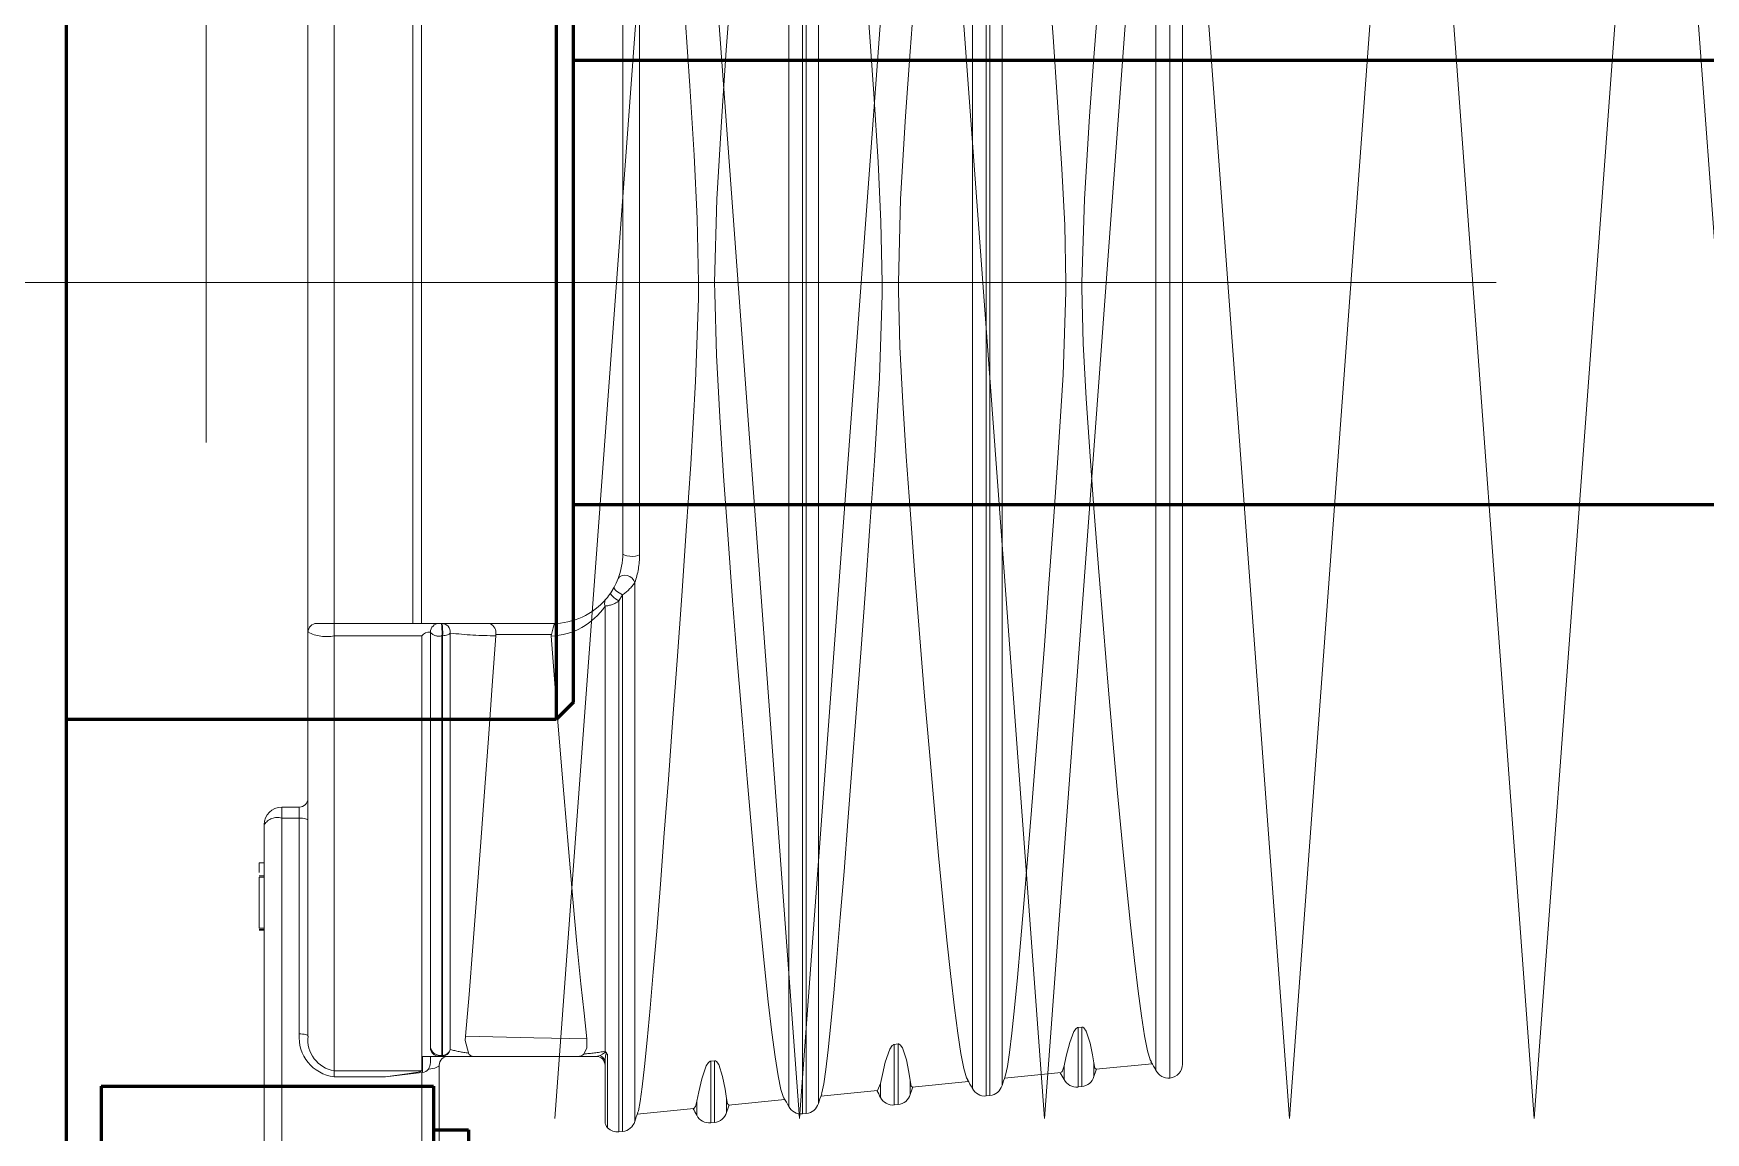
# Model space of a CAD drawing. Header units: millimetres. Extents: x 0 to 1680, y 0 to 594.
# Drawn here: x 63.1 to 66.685, y 503.388 to 505.745 of the extents above; entities that cross this region are included whole.
import ezdxf

# ---------------------------------------------------------------- set-up
doc = ezdxf.new("R2010")
doc.units = ezdxf.units.MM
for name, pattern in [('K5LT32770', [0]), ('K5LT32774', [12.7, 6.35, -1.27, 1.27, -1.27, 1.27, -1.27]), ('K5LT32775', [0]), ('K5LT32776', [20.32, 12.7, -2.54, 2.54, -2.54]), ('K5LT32777', [12.7, 6.35, -1.27, 1.27, -1.27, 1.27, -1.27]), ('K5LT_AXLED', [19.5, 15, -1.5, 1.5, -1.5]), ('K5LT_BASIC', [0])]:
    doc.linetypes.add(name, pattern=pattern)
doc.layers.add('Системный слой', color=7, linetype='Continuous')

# ---------------------------------------------------------------- blocks, each defined once
blk = doc.blocks.new('U229')
at = {"layer": 'Системный слой', "color": 7, "linetype": 'K5LT32770', "lineweight": 18}
for p, q in [((64.3958, 506.9898), (64.3964, 506.9891)), ((64.3964, 506.9891), (64.4002, 506.9722)), ((64.4002, 506.9722), (64.4045, 506.9433)), ((64.4045, 506.9433), (64.4095, 506.9011)), ((64.4095, 506.9011), (64.4151, 506.8466)), ((64.4151, 506.8466), (64.4211, 506.7822)), ((64.4211, 506.7822), (64.4277, 506.7071)), ((64.4277, 506.7071), (64.435, 506.6191)), ((64.435, 506.6191), (64.4428, 506.5209)), ((64.4428, 506.5209), (64.4509, 506.4164)), ((64.4509, 506.4164), (64.4595, 506.3036)), ((64.4595, 506.3036), (64.4687, 506.1798)), ((64.4687, 506.1798), (64.4782, 506.049)), ((64.4782, 506.049), (64.4878, 505.916)), ((64.4878, 505.916), (64.4975, 505.7782)), ((64.4975, 505.7782), (64.5074, 505.6324)), ((64.5074, 505.6324), (64.5166, 505.4835)), ((64.5166, 505.4835), (64.5234, 505.348)), ((64.5234, 505.348), (64.5262, 505.2108)), ((64.5262, 505.2108), (64.526, 505.1762)), ((64.526, 505.1762), (64.5199, 504.9983)), ((64.5199, 504.9983), (64.5094, 504.8208)), ((64.5094, 504.8208), (64.4999, 504.6779)), ((64.4999, 504.6779), (64.4901, 504.5386)), ((64.4901, 504.5386), (64.4802, 504.4)), ((64.4802, 504.4), (64.4705, 504.2674)), ((64.4705, 504.2674), (64.4615, 504.1451)), ((64.4615, 504.1451), (64.4528, 504.0301)), ((64.4528, 504.0301), (64.4444, 503.9203)), ((64.4444, 503.9203), (64.4364, 503.8199)), ((64.4364, 503.8199), (64.4292, 503.7323)), ((64.4292, 503.7323), (64.4225, 503.6548)), ((64.4225, 503.6548), (64.4162, 503.5863)), ((64.4162, 503.5863), (64.4105, 503.5295)), ((64.4105, 503.5295), (64.4055, 503.4861)), ((64.4055, 503.4861), (64.4011, 503.4546)), ((64.3971, 503.4347), (64.3958, 503.4321)), ((64.4011, 503.4546), (64.3971, 503.4347))]:
    blk.add_line(p, q, dxfattribs=at)
blk = doc.blocks.new('U230')
at = {"layer": 'Системный слой', "color": 7, "linetype": 'K5LT32770', "lineweight": 18}
for p, q in [((65.3357, 503.6113), (65.3309, 503.6047)), ((65.3376, 503.6126), (65.3357, 503.6113)), ((65.3385, 503.613), (65.3376, 503.6126)), ((65.3392, 503.6132), (65.3385, 503.613)), ((65.3397, 503.6133), (65.3392, 503.6132)), ((65.322, 503.5812), (65.3143, 503.5517)), ((65.3309, 503.6047), (65.322, 503.5812)), ((65.3143, 503.5517), (65.31, 503.5312))]:
    blk.add_line(p, q, dxfattribs=at)
blk = doc.blocks.new('U232')
at = {"layer": 'Системный слой', "color": 7, "linetype": 'K5LT32770', "lineweight": 18}
for p, q in [((65.3034, 503.5181), (65.3058, 503.5184)), ((65.3058, 503.5184), (65.31, 503.5312))]:
    blk.add_line(p, q, dxfattribs=at)
blk = doc.blocks.new('U235')
at = {"layer": 'Системный слой', "color": 7, "linetype": 'K5LT32770', "lineweight": 18}
for p, q in [((65.3737, 503.5374), (65.376, 503.5261)), ((65.376, 503.5261), (65.3779, 503.5249))]:
    blk.add_line(p, q, dxfattribs=at)
blk = doc.blocks.new('U237')
at = {"layer": 'Системный слой', "color": 7, "linetype": 'K5LT32770', "lineweight": 18}
for p, q in [((65.3484, 503.614), (65.3478, 503.614)), ((65.349, 503.614), (65.3484, 503.614)), ((65.35, 503.6137), (65.349, 503.614)), ((65.3521, 503.6124), (65.35, 503.6137)), ((65.3571, 503.6055), (65.3521, 503.6124)), ((65.3659, 503.5795), (65.3571, 503.6055)), ((65.3711, 503.555), (65.3659, 503.5795)), ((65.3737, 503.5374), (65.3711, 503.555))]:
    blk.add_line(p, q, dxfattribs=at)
blk = doc.blocks.new('U240')
at = {"layer": 'Системный слой', "color": 7, "linetype": 'K5LT32770', "lineweight": 18}
for p, q in [((64.5862, 503.4613), (64.5885, 503.4494)), ((64.5885, 503.4494), (64.5905, 503.4479))]:
    blk.add_line(p, q, dxfattribs=at)
blk = doc.blocks.new('U242')
at = {"layer": 'Системный слой', "color": 7, "linetype": 'K5LT32770', "lineweight": 18}
for p, q in [((64.5608, 503.542), (64.5603, 503.542)), ((64.5615, 503.5419), (64.5608, 503.542)), ((64.5624, 503.5417), (64.5615, 503.5419)), ((64.5644, 503.5405), (64.5624, 503.5417)), ((64.5693, 503.5337), (64.5644, 503.5405)), ((64.5778, 503.5083), (64.5693, 503.5337)), ((64.5834, 503.4809), (64.5778, 503.5083)), ((64.5862, 503.4613), (64.5834, 503.4809))]:
    blk.add_line(p, q, dxfattribs=at)
blk = doc.blocks.new('U243')
at = {"layer": 'Системный слой', "color": 7, "linetype": 'K5LT32770', "lineweight": 18}
for p, q in [((64.5476, 503.5386), (64.5427, 503.5308)), ((64.55, 503.5405), (64.5476, 503.5386)), ((64.551, 503.541), (64.55, 503.5405)), ((64.5516, 503.5411), (64.551, 503.541)), ((64.5522, 503.5412), (64.5516, 503.5411)), ((64.5332, 503.5033), (64.5265, 503.4751)), ((64.5427, 503.5308), (64.5332, 503.5033)), ((64.5265, 503.4751), (64.5225, 503.4552))]:
    blk.add_line(p, q, dxfattribs=at)
blk = doc.blocks.new('U245')
at = {"layer": 'Системный слой', "color": 7, "linetype": 'K5LT32770', "lineweight": 18}
for p, q in [((64.5159, 503.4396), (64.5194, 503.4437)), ((64.5194, 503.4437), (64.5225, 503.4552))]:
    blk.add_line(p, q, dxfattribs=at)
blk = doc.blocks.new('U248')
at = {"layer": 'Системный слой', "color": 7, "linetype": 'K5LT32770', "lineweight": 18}
for p, q in [((64.98, 503.4994), (64.9823, 503.4877)), ((64.9823, 503.4877), (64.9842, 503.4864))]:
    blk.add_line(p, q, dxfattribs=at)
blk = doc.blocks.new('U250')
at = {"layer": 'Системный слой', "color": 7, "linetype": 'K5LT32770', "lineweight": 18}
for p, q in [((64.9546, 503.578), (64.954, 503.578)), ((64.9552, 503.5779), (64.9546, 503.578)), ((64.9562, 503.5777), (64.9552, 503.5779)), ((64.9583, 503.5764), (64.9562, 503.5777)), ((64.9632, 503.5696), (64.9583, 503.5764)), ((64.9718, 503.5439), (64.9632, 503.5696)), ((64.9773, 503.5179), (64.9718, 503.5439)), ((64.98, 503.4994), (64.9773, 503.5179))]:
    blk.add_line(p, q, dxfattribs=at)
blk = doc.blocks.new('U251')
at = {"layer": 'Системный слой', "color": 7, "linetype": 'K5LT32770', "lineweight": 18}
for p, q in [((64.9413, 503.5745), (64.9362, 503.5667)), ((64.9438, 503.5765), (64.9413, 503.5745)), ((64.9447, 503.577), (64.9438, 503.5765)), ((64.9454, 503.5772), (64.9447, 503.577)), ((64.9459, 503.5772), (64.9454, 503.5772)), ((64.9266, 503.5388), (64.9202, 503.5122)), ((64.9362, 503.5667), (64.9266, 503.5388)), ((64.9202, 503.5122), (64.9163, 503.4932))]:
    blk.add_line(p, q, dxfattribs=at)
blk = doc.blocks.new('U253')
at = {"layer": 'Системный слой', "color": 7, "linetype": 'K5LT32770', "lineweight": 18}
for p, q in [((64.9097, 503.4782), (64.9098, 503.4781)), ((64.9098, 503.4781), (64.9163, 503.4932))]:
    blk.add_line(p, q, dxfattribs=at)
blk = doc.blocks.new('U254')
at = {"layer": 'Системный слой', "color": 7, "linetype": 'K5LT32770', "lineweight": 18}
for p, q in [((65.4894, 506.8612), (65.4951, 506.8797)), ((65.4951, 506.8797), (65.4969, 506.8818)), ((65.4833, 506.8316), (65.4894, 506.8612)), ((65.4767, 506.7908), (65.4833, 506.8316)), ((65.4694, 506.737), (65.4767, 506.7908)), ((65.4615, 506.672), (65.4694, 506.737)), ((65.4533, 506.5984), (65.4615, 506.672)), ((65.4447, 506.5151), (65.4533, 506.5984)), ((65.4353, 506.42), (65.4447, 506.5151)), ((65.4256, 506.3159), (65.4353, 506.42)), ((65.4158, 506.207), (65.4256, 506.3159)), ((65.4058, 506.0911), (65.4158, 506.207)), ((65.3952, 505.9655), (65.4058, 506.0911)), ((65.3846, 505.8344), (65.3952, 505.9655)), ((65.3743, 505.7024), (65.3846, 505.8344)), ((65.3644, 505.567), (65.3743, 505.7024)), ((65.3534, 505.3889), (65.3644, 505.567)), ((65.3482, 505.2108), (65.3534, 505.3889)), ((65.3482, 505.1983), (65.3482, 505.2108)), ((65.3511, 505.0798), (65.3482, 505.1983)), ((65.3573, 504.9621), (65.3511, 505.0798)), ((65.3649, 504.8482), (65.3573, 504.9621)), ((65.3731, 504.7361), (65.3649, 504.8482)), ((65.3836, 504.5997), (65.3731, 504.7361)), ((65.3943, 504.4679), (65.3836, 504.5997)), ((65.4045, 504.3451), (65.3943, 504.4679)), ((65.4146, 504.2283), (65.4045, 504.3451)), ((65.4247, 504.1157), (65.4146, 504.2283)), ((65.4344, 504.0111), (65.4247, 504.1157)), ((65.4435, 503.9179), (65.4344, 504.0111)), ((65.4522, 503.8337), (65.4435, 503.9179)), ((65.4606, 503.7572), (65.4522, 503.8337)), ((65.4685, 503.6913), (65.4606, 503.7572)), ((65.4757, 503.638), (65.4685, 503.6913)), ((65.4823, 503.5955), (65.4757, 503.638)), ((65.4886, 503.5636), (65.4823, 503.5955)), ((65.4943, 503.5437), (65.4886, 503.5636)), ((65.4969, 503.5398), (65.4943, 503.5437))]:
    blk.add_line(p, q, dxfattribs=at)
blk = doc.blocks.new('U255')
at = {"layer": 'Системный слой', "color": 7, "linetype": 'K5LT32770', "lineweight": 18}
for p, q in [((64.7896, 506.951), (64.7904, 506.9501)), ((64.7904, 506.9501), (64.7942, 506.9328)), ((64.7942, 506.9328), (64.7985, 506.9038)), ((64.7985, 506.9038), (64.8036, 506.8617)), ((64.8036, 506.8617), (64.8092, 506.8077)), ((64.8092, 506.8077), (64.8152, 506.7441)), ((64.8152, 506.7441), (64.8218, 506.67)), ((64.8218, 506.67), (64.8291, 506.5833)), ((64.8291, 506.5833), (64.837, 506.4867)), ((64.837, 506.4867), (64.8451, 506.3839)), ((64.8451, 506.3839), (64.8537, 506.2731)), ((64.8537, 506.2731), (64.8629, 506.1515)), ((64.8629, 506.1515), (64.8725, 506.0232)), ((64.8725, 506.0232), (64.8821, 505.8927)), ((64.8821, 505.8927), (64.8918, 505.7576)), ((64.8918, 505.7576), (64.9017, 505.6148)), ((64.9017, 505.6148), (64.9109, 505.469)), ((64.9109, 505.469), (64.9173, 505.3407)), ((64.9173, 505.3407), (64.92, 505.2108)), ((64.9199, 505.1838), (64.9138, 505.0059)), ((64.92, 505.2108), (64.9199, 505.1838)), ((64.9138, 505.0059), (64.9031, 504.8283)), ((64.9031, 504.8283), (64.8935, 504.6885)), ((64.8935, 504.6885), (64.8838, 504.5522)), ((64.8838, 504.5522), (64.8739, 504.4167)), ((64.8739, 504.4167), (64.8642, 504.2869)), ((64.8642, 504.2869), (64.8551, 504.1673)), ((64.8551, 504.1673), (64.8465, 504.0549)), ((64.8465, 504.0549), (64.838, 503.9475)), ((64.838, 503.9475), (64.83, 503.8493)), ((64.83, 503.8493), (64.8229, 503.7636)), ((64.8229, 503.7636), (64.8162, 503.6879)), ((64.8162, 503.6879), (64.8099, 503.6209)), ((64.8099, 503.6209), (64.8042, 503.5654)), ((64.8042, 503.5654), (64.7992, 503.5231)), ((64.7992, 503.5231), (64.7948, 503.4923)), ((64.7908, 503.4729), (64.7896, 503.4706)), ((64.7948, 503.4923), (64.7908, 503.4729))]:
    blk.add_line(p, q, dxfattribs=at)
blk = doc.blocks.new('U256')
at = {"layer": 'Системный слой', "color": 7, "linetype": 'K5LT32770', "lineweight": 18}
for p, q in [((64.7011, 506.9339), (64.7069, 506.9547)), ((64.7069, 506.9547), (64.7095, 506.9587)), ((64.695, 506.9015), (64.7011, 506.9339)), ((64.6883, 506.8573), (64.695, 506.9015)), ((64.6809, 506.7997), (64.6883, 506.8573)), ((64.6729, 506.7303), (64.6809, 506.7997)), ((64.6647, 506.6521), (64.6729, 506.7303)), ((64.656, 506.5639), (64.6647, 506.6521)), ((64.6466, 506.4633), (64.656, 506.5639)), ((64.6369, 506.3535), (64.6466, 506.4633)), ((64.6271, 506.2387), (64.6369, 506.3535)), ((64.617, 506.1168), (64.6271, 506.2387)), ((64.6065, 505.9849), (64.617, 506.1168)), ((64.5959, 505.8472), (64.6065, 505.9849)), ((64.5856, 505.7089), (64.5959, 505.8472)), ((64.5758, 505.567), (64.5856, 505.7089)), ((64.5654, 505.3889), (64.5758, 505.567)), ((64.5607, 505.2108), (64.5654, 505.3889)), ((64.5608, 505.1877), (64.5607, 505.2108)), ((64.5644, 505.0545), (64.5608, 505.1877)), ((64.5715, 504.9224), (64.5644, 505.0545)), ((64.5798, 504.795), (64.5715, 504.9224)), ((64.5887, 504.6701), (64.5798, 504.795)), ((64.5993, 504.5289), (64.5887, 504.6701)), ((64.61, 504.3927), (64.5993, 504.5289)), ((64.6202, 504.2663), (64.61, 504.3927)), ((64.6302, 504.1464), (64.6202, 504.2663)), ((64.6401, 504.0311), (64.6302, 504.1464)), ((64.6497, 503.9244), (64.6401, 504.0311)), ((64.6587, 503.8299), (64.6497, 503.9244)), ((64.6672, 503.7449), (64.6587, 503.8299)), ((64.6755, 503.6682), (64.6672, 503.7449)), ((64.6832, 503.6029), (64.6755, 503.6682)), ((64.6902, 503.5506), (64.6832, 503.6029)), ((64.6967, 503.5098), (64.6902, 503.5506)), ((64.7028, 503.4802), (64.6967, 503.5098)), ((64.7084, 503.4633), (64.7028, 503.4802)), ((64.7095, 503.4623), (64.7084, 503.4633))]:
    blk.add_line(p, q, dxfattribs=at)
blk = doc.blocks.new('U257')
at = {"layer": 'Системный слой', "color": 7, "linetype": 'K5LT32770', "lineweight": 18}
for p, q in [((65.1834, 506.9122), (65.1843, 506.911)), ((65.1843, 506.911), (65.1881, 506.8934)), ((65.1881, 506.8934), (65.1925, 506.8642)), ((65.1925, 506.8642), (65.1976, 506.8224)), ((65.1976, 506.8224), (65.2033, 506.7688)), ((65.2033, 506.7688), (65.2093, 506.7059)), ((65.2093, 506.7059), (65.216, 506.6328)), ((65.216, 506.6328), (65.2233, 506.5474)), ((65.2233, 506.5474), (65.2312, 506.4523)), ((65.2312, 506.4523), (65.2394, 506.3513)), ((65.2394, 506.3513), (65.248, 506.2425)), ((65.248, 506.2425), (65.2572, 506.1232)), ((65.2572, 506.1232), (65.2668, 505.9973)), ((65.2668, 505.9973), (65.2764, 505.8694)), ((65.2764, 505.8694), (65.2861, 505.7371)), ((65.2861, 505.7371), (65.296, 505.5972)), ((65.296, 505.5972), (65.3051, 505.4545)), ((65.3051, 505.4545), (65.3112, 505.3333)), ((65.3112, 505.3333), (65.3137, 505.2108)), ((65.3137, 505.1907), (65.3077, 505.0127)), ((65.3137, 505.2108), (65.3137, 505.1907)), ((65.3077, 505.0127), (65.2967, 504.835)), ((65.2967, 504.835), (65.2871, 504.6983)), ((65.2871, 504.6983), (65.2774, 504.5651)), ((65.2774, 504.5651), (65.2675, 504.4326)), ((65.2675, 504.4326), (65.2578, 504.3057)), ((65.2578, 504.3057), (65.2487, 504.1889)), ((65.2487, 504.1889), (65.2401, 504.079)), ((65.2401, 504.079), (65.2316, 503.9741)), ((65.2316, 503.9741), (65.2236, 503.8782)), ((65.2236, 503.8782), (65.2165, 503.7945)), ((65.2165, 503.7945), (65.2098, 503.7206)), ((65.2098, 503.7206), (65.2035, 503.6552)), ((65.2035, 503.6552), (65.1978, 503.6011)), ((65.1978, 503.6011), (65.1929, 503.5598)), ((65.1929, 503.5598), (65.1884, 503.5299)), ((65.1845, 503.5111), (65.1833, 503.509)), ((65.1884, 503.5299), (65.1845, 503.5111))]:
    blk.add_line(p, q, dxfattribs=at)
blk = doc.blocks.new('U258')
at = {"layer": 'Системный слой', "color": 7, "linetype": 'K5LT32770', "lineweight": 18}
for p, q in [((65.0952, 506.8976), (65.101, 506.9172)), ((65.101, 506.9172), (65.1032, 506.9202)), ((65.0891, 506.8666), (65.0952, 506.8976)), ((65.0825, 506.8241), (65.0891, 506.8666)), ((65.0751, 506.7684), (65.0825, 506.8241)), ((65.0672, 506.7012), (65.0751, 506.7684)), ((65.059, 506.6253), (65.0672, 506.7012)), ((65.0503, 506.5395), (65.059, 506.6253)), ((65.041, 506.4417), (65.0503, 506.5395)), ((65.0312, 506.3347), (65.041, 506.4417)), ((65.0215, 506.2229), (65.0312, 506.3347)), ((65.0114, 506.1039), (65.0215, 506.2229)), ((65.0009, 505.9752), (65.0114, 506.1039)), ((64.9902, 505.8408), (65.0009, 505.9752)), ((64.98, 505.7057), (64.9902, 505.8408)), ((64.9701, 505.567), (64.98, 505.7057)), ((64.9594, 505.3889), (64.9701, 505.567)), ((64.9545, 505.2108), (64.9594, 505.3889)), ((64.9545, 505.1934), (64.9545, 505.2108)), ((64.9575, 505.0728), (64.9545, 505.1934)), ((64.9638, 504.9531), (64.9575, 505.0728)), ((64.9713, 504.8372), (64.9638, 504.9531)), ((64.9795, 504.7231), (64.9713, 504.8372)), ((64.99, 504.5837), (64.9795, 504.7231)), ((65.0006, 504.4489), (64.99, 504.5837)), ((65.0109, 504.3234), (65.0006, 504.4489)), ((65.021, 504.2041), (65.0109, 504.3234)), ((65.031, 504.089), (65.021, 504.2041)), ((65.0408, 503.9821), (65.031, 504.089)), ((65.0498, 503.8869), (65.0408, 503.9821)), ((65.0585, 503.8009), (65.0498, 503.8869)), ((65.0669, 503.7228), (65.0585, 503.8009)), ((65.0748, 503.6556), (65.0669, 503.7228)), ((65.082, 503.6012), (65.0748, 503.6556)), ((65.0886, 503.5579), (65.082, 503.6012)), ((65.0949, 503.5254), (65.0886, 503.5579)), ((65.1006, 503.5052), (65.0949, 503.5254)), ((65.1032, 503.5013), (65.1006, 503.5052))]:
    blk.add_line(p, q, dxfattribs=at)
blk = doc.blocks.new('U259')
at = {"layer": 'Системный слой', "color": 7, "linetype": 'K5LT32770', "lineweight": 18}
for p, q in [((64.3257, 503.5624), (64.3258, 503.5621)), ((64.3258, 503.5621), (64.3285, 503.5587))]:
    blk.add_line(p, q, dxfattribs=at)
blk = doc.blocks.new('U263')
at = {"layer": 'Системный слой', "color": 7, "linetype": 'K5LT32770', "lineweight": 18}
for p, q in [((64.026, 503.5853), (64.0265, 503.5948)), ((64.0326, 503.5587), (64.026, 503.5853))]:
    blk.add_line(p, q, dxfattribs=at)
blk = doc.blocks.new('U264')
at = {"layer": 'Системный слой', "color": 7, "linetype": 'K5LT32770', "lineweight": 18}
for p, q in [((64.0915, 504.4533), (64.084, 504.3466)), ((64.084, 504.3466), (64.0766, 504.2431)), ((64.0766, 504.2431), (64.0675, 504.1184)), ((64.0675, 504.1184), (64.0589, 504.0012)), ((64.0589, 504.0012), (64.0504, 503.8893)), ((64.0504, 503.8893), (64.0425, 503.7871)), ((64.0425, 503.7871), (64.0342, 503.6842)), ((64.0342, 503.6842), (64.0265, 503.5948))]:
    blk.add_line(p, q, dxfattribs=at)
blk = doc.blocks.new('U269')
at = {"layer": 'Системный слой', "color": 7, "linetype": 'K5LT32770', "lineweight": 18}
for p, q in [((64.2868, 503.5889), (64.2867, 503.5694)), ((64.2867, 503.5694), (64.2799, 503.5564))]:
    blk.add_line(p, q, dxfattribs=at)
blk = doc.blocks.new('U270')
at = {"layer": 'Системный слой', "color": 7, "linetype": 'K5LT32770', "lineweight": 18}
for p, q in [((64.2239, 504.2768), (64.2102, 504.4527)), ((64.2371, 504.1143), (64.2239, 504.2768)), ((64.247, 503.9971), (64.2371, 504.1143)), ((64.2566, 503.8888), (64.247, 503.9971)), ((64.2655, 503.7929), (64.2566, 503.8888)), ((64.274, 503.7067), (64.2655, 503.7929)), ((64.2806, 503.6441), (64.274, 503.7067)), ((64.2868, 503.5889), (64.2806, 503.6441))]:
    blk.add_line(p, q, dxfattribs=at)
blk = doc.blocks.new('U271')
at = {"layer": 'Системный слой', "color": 7, "linetype": 'K5LT32770', "lineweight": 18}
for p, q in [((64.2102, 504.4527), (64.2105, 504.4551)), ((64.2105, 504.4551), (64.2107, 504.4556))]:
    blk.add_line(p, q, dxfattribs=at)
blk = doc.blocks.new('U272')
at = {"layer": 'Системный слой', "color": 7, "linetype": 'K5LT32770', "lineweight": 18}
for p, q in [((64.2145, 504.47), (64.2132, 504.4643)), ((64.2157, 504.4748), (64.2145, 504.47)), ((64.2167, 504.4777), (64.2157, 504.4748)), ((64.2164, 504.4795), (64.2169, 504.4795)), ((64.2173, 504.4793), (64.2167, 504.4777)), ((64.2169, 504.4795), (64.2172, 504.4795)), ((64.2172, 504.4795), (64.2173, 504.4793)), ((64.2117, 504.4585), (64.2107, 504.4556)), ((64.2132, 504.4643), (64.2117, 504.4585))]:
    blk.add_line(p, q, dxfattribs=at)
blk = doc.blocks.new('U274')
at = {"layer": 'Системный слой', "color": 7, "linetype": 'K5LT32770', "lineweight": 18}
for p, q in [((63.9007, 503.5137), (63.8551, 503.5078)), ((63.9249, 503.5178), (63.9007, 503.5137)), ((63.9306, 503.5193), (63.9249, 503.5178)), ((63.932, 503.5198), (63.9306, 503.5193)), ((63.9324, 503.5202), (63.932, 503.5198)), ((63.9326, 503.5205), (63.9324, 503.5202))]:
    blk.add_line(p, q, dxfattribs=at)
blk = doc.blocks.new('U275')
at = {"layer": 'Системный слой', "color": 7, "linetype": 'K5LT32777', "lineweight": 18}
for p, q in [((64.3649, 504.6275), (64.3638, 504.6295)), ((64.3679, 504.6257), (64.3649, 504.6275)), ((64.3727, 504.6243), (64.3679, 504.6257)), ((64.3785, 504.6235), (64.3727, 504.6243)), ((64.3848, 504.6234), (64.3785, 504.6235)), ((64.3908, 504.624), (64.3848, 504.6234)), ((64.3959, 504.6252), (64.3908, 504.624)), ((64.3995, 504.6269), (64.3959, 504.6252))]:
    blk.add_line(p, q, dxfattribs=at)
blk = doc.blocks.new('U277')
at = {"layer": 'Системный слой', "color": 7, "linetype": 'K5LT32777', "lineweight": 18}
for p, q in [((63.9742, 504.4795), (63.9747, 504.479)), ((63.9747, 504.479), (63.9751, 504.4773)), ((63.9751, 504.4773), (63.9756, 504.4746)), ((63.9756, 504.4746), (63.9759, 504.471)), ((63.9759, 504.471), (63.9761, 504.4668)), ((63.9761, 504.4668), (63.9762, 504.4623)), ((63.9762, 504.4576), (63.976, 504.4532)), ((63.9762, 504.4623), (63.9762, 504.4576))]:
    blk.add_line(p, q, dxfattribs=at)
blk = doc.blocks.new('U280')
at = {"layer": 'Системный слой', "color": 7, "linetype": 'K5LT32777', "lineweight": 18}
for p, q in [((63.9756, 504.4795), (63.9761, 504.479)), ((63.9761, 504.479), (63.9766, 504.4773)), ((63.9766, 504.4773), (63.977, 504.4746)), ((63.977, 504.4746), (63.9773, 504.471)), ((63.9773, 504.471), (63.9775, 504.4668)), ((63.9775, 504.4668), (63.9776, 504.4623)), ((63.9776, 504.4576), (63.9775, 504.4532)), ((63.9776, 504.4623), (63.9776, 504.4576))]:
    blk.add_line(p, q, dxfattribs=at)
blk = doc.blocks.new('U283')
at = {"layer": 'Системный слой', "color": 7, "linetype": 'K5LT32777', "lineweight": 18}
for p, q in [((63.9756, 504.4795), (63.9794, 504.4791)), ((63.9794, 504.4791), (63.983, 504.4779)), ((63.983, 504.4779), (63.9863, 504.476)), ((63.9863, 504.476), (63.9892, 504.4734)), ((63.9892, 504.4734), (63.9914, 504.4702)), ((63.9914, 504.4702), (63.993, 504.4667)), ((63.993, 504.4667), (63.9938, 504.4629)), ((63.9938, 504.4629), (63.9938, 504.459))]:
    blk.add_line(p, q, dxfattribs=at)
blk = doc.blocks.new('U284')
at = {"layer": 'Системный слой', "color": 7, "linetype": 'K5LT32777', "lineweight": 18}
for p, q in [((63.9803, 504.4534), (63.9775, 504.4532)), ((63.983, 504.4538), (63.9803, 504.4534)), ((63.9856, 504.4543), (63.983, 504.4538)), ((63.9879, 504.455), (63.9856, 504.4543)), ((63.99, 504.4558), (63.9879, 504.455)), ((63.9916, 504.4568), (63.99, 504.4558)), ((63.993, 504.4579), (63.9916, 504.4568)), ((63.9938, 504.459), (63.993, 504.4579))]:
    blk.add_line(p, q, dxfattribs=at)
blk = doc.blocks.new('U286')
at = {"layer": 'Системный слой', "color": 7, "linetype": 'K5LT32777', "lineweight": 18}
for p, q in [((63.9775, 503.5535), (63.9803, 503.554)), ((63.9803, 503.554), (63.983, 503.5548)), ((63.983, 503.5548), (63.9856, 503.556)), ((63.9856, 503.556), (63.9879, 503.5575)), ((63.9879, 503.5575), (63.99, 503.5594)), ((63.99, 503.5594), (63.9916, 503.5615)), ((63.9916, 503.5615), (63.993, 503.5638)), ((63.993, 503.5638), (63.9938, 503.5662))]:
    blk.add_line(p, q, dxfattribs=at)
blk = doc.blocks.new('U289')
at = {"layer": 'Системный слой', "color": 7, "linetype": 'K5LT32777', "lineweight": 18}
for p, q in [((64.345, 504.5558), (64.3452, 504.5571)), ((64.3457, 504.5541), (64.345, 504.5558)), ((64.3473, 504.552), (64.3457, 504.5541)), ((64.3496, 504.5498), (64.3473, 504.552)), ((64.3525, 504.5475), (64.3496, 504.5498)), ((64.3559, 504.5452), (64.3525, 504.5475)), ((64.3596, 504.543), (64.3559, 504.5452)), ((64.3634, 504.5411), (64.3596, 504.543))]:
    blk.add_line(p, q, dxfattribs=at)
blk = doc.blocks.new('U290')
at = {"layer": 'Системный слой', "color": 7, "linetype": 'K5LT32777', "lineweight": 18}
for p, q in [((64.3565, 504.5794), (64.3538, 504.5756)), ((64.3609, 504.582), (64.3565, 504.5794)), ((64.3666, 504.583), (64.3609, 504.582)), ((64.3728, 504.5823), (64.3666, 504.583)), ((64.3788, 504.58), (64.3728, 504.5823)), ((64.384, 504.5764), (64.3788, 504.58)), ((64.3876, 504.5719), (64.384, 504.5764)), ((64.3894, 504.5671), (64.3876, 504.5719))]:
    blk.add_line(p, q, dxfattribs=at)
blk = doc.blocks.new('U291')
at = {"layer": 'Системный слой', "color": 7, "linetype": 'K5LT32777', "lineweight": 18}
for p, q in [((64.3377, 504.5441), (64.338, 504.5453)), ((64.3384, 504.5423), (64.3377, 504.5441)), ((64.3398, 504.5402), (64.3384, 504.5423)), ((64.342, 504.5378), (64.3398, 504.5402)), ((64.3448, 504.5352), (64.342, 504.5378)), ((64.3481, 504.5325), (64.3448, 504.5352)), ((64.3516, 504.53), (64.3481, 504.5325)), ((64.3553, 504.5278), (64.3516, 504.53))]:
    blk.add_line(p, q, dxfattribs=at)
blk = doc.blocks.new('U293')
at = {"layer": 'Системный слой', "color": 7, "linetype": 'K5LT32777', "lineweight": 18}
for p, q in [((64.3247, 504.5232), (64.3249, 504.5252)), ((64.3247, 504.5211), (64.3247, 504.5232)), ((64.3251, 504.519), (64.3247, 504.5211)), ((64.3249, 504.5252), (64.3253, 504.5272)), ((64.3257, 504.5169), (64.3251, 504.519)), ((64.3253, 504.5272), (64.326, 504.529)), ((64.326, 504.529), (64.3269, 504.5308)), ((64.3269, 504.5308), (64.3281, 504.5323))]:
    blk.add_line(p, q, dxfattribs=at)
blk = doc.blocks.new('U296')
at = {"layer": 'Системный слой', "color": 7, "linetype": 'K5LT32777', "lineweight": 18}
for p, q in [((64.1771, 504.4556), (64.0912, 504.4557)), ((64.2107, 504.4556), (64.1771, 504.4556))]:
    blk.add_line(p, q, dxfattribs=at)
blk = doc.blocks.new('U297')
at = {"layer": 'Системный слой', "color": 7, "linetype": 'K5LT32777', "lineweight": 18}
for p, q in [((64.0265, 503.5948), (64.1732, 503.5915)), ((64.1732, 503.5915), (64.2868, 503.5889))]:
    blk.add_line(p, q, dxfattribs=at)
blk = doc.blocks.new('U299')
at = {"layer": 'Системный слой', "color": 7, "linetype": 'K5LT32777', "lineweight": 18}
for p, q in [((63.9742, 503.5514), (63.9744, 503.5514)), ((63.9744, 503.5514), (63.9747, 503.5515)), ((63.9747, 503.5515), (63.9749, 503.5517)), ((63.9749, 503.5517), (63.9751, 503.5519)), ((63.9751, 503.5519), (63.9754, 503.5522)), ((63.9754, 503.5522), (63.9756, 503.5526)), ((63.9756, 503.5526), (63.9758, 503.553)), ((63.9758, 503.553), (63.976, 503.5535))]:
    blk.add_line(p, q, dxfattribs=at)
blk = doc.blocks.new('U302')
at = {"layer": 'Системный слой', "color": 7, "linetype": 'K5LT32777', "lineweight": 18}
for p, q in [((63.9756, 503.5514), (63.9759, 503.5514)), ((63.9759, 503.5514), (63.9761, 503.5515)), ((63.9761, 503.5515), (63.9763, 503.5517)), ((63.9763, 503.5517), (63.9766, 503.5519)), ((63.9766, 503.5519), (63.9768, 503.5522)), ((63.9768, 503.5522), (63.977, 503.5526)), ((63.977, 503.5526), (63.9772, 503.553)), ((63.9772, 503.553), (63.9775, 503.5535))]:
    blk.add_line(p, q, dxfattribs=at)
blk = doc.blocks.new('U304')
at = {"layer": 'Системный слой', "color": 7, "linetype": 'K5LT32777', "lineweight": 18}
for p, q in [((63.9756, 503.5514), (63.9788, 503.5517)), ((63.9788, 503.5517), (63.9818, 503.5525)), ((63.9818, 503.5525), (63.9847, 503.5538)), ((63.9847, 503.5538), (63.9873, 503.5556)), ((63.9873, 503.5556), (63.9896, 503.5578)), ((63.9896, 503.5578), (63.9915, 503.5603)), ((63.9915, 503.5603), (63.9929, 503.5632)), ((63.9929, 503.5632), (63.9938, 503.5662))]:
    blk.add_line(p, q, dxfattribs=at)
blk = doc.blocks.new('U306')
at = {"layer": 'Системный слой', "color": 7, "linetype": 'K5LT32777', "lineweight": 18}
for p, q in [((63.6701, 504.0623), (63.6737, 504.0623)), ((63.6737, 504.0623), (63.6773, 504.062)), ((63.6773, 504.062), (63.6805, 504.0616)), ((63.6805, 504.0616), (63.6833, 504.061)), ((63.6833, 504.061), (63.6857, 504.0603)), ((63.6857, 504.0603), (63.6874, 504.0595)), ((63.6874, 504.0595), (63.6885, 504.0586)), ((63.6885, 504.0586), (63.6888, 504.0577))]:
    blk.add_line(p, q, dxfattribs=at)
blk = doc.blocks.new('U308')
at = {"layer": 'Системный слой', "color": 7, "linetype": 'K5LT32777', "lineweight": 18}
for p, q in [((63.6701, 503.5997), (63.6737, 503.5996)), ((63.6737, 503.5996), (63.6773, 503.5993)), ((63.6773, 503.5993), (63.6805, 503.5989)), ((63.6805, 503.5989), (63.6833, 503.5983)), ((63.6833, 503.5983), (63.6857, 503.5976)), ((63.6857, 503.5976), (63.6874, 503.5968)), ((63.6874, 503.5968), (63.6885, 503.5959)), ((63.6885, 503.5959), (63.6888, 503.595))]:
    blk.add_line(p, q, dxfattribs=at)
blk = doc.blocks.new('U309')
at = {"layer": 'Системный слой', "color": 7, "linetype": 'K5LT32777', "lineweight": 18}
for p, q in [((64.3261, 503.5462), (64.3257, 503.5369)), ((64.3274, 503.5559), (64.3261, 503.5462)), ((64.3282, 503.5574), (64.3274, 503.5559)), ((64.3288, 503.5574), (64.3282, 503.5574)), ((64.3289, 503.5574), (64.3288, 503.5574)), ((64.3297, 503.5569), (64.3289, 503.5574)), ((64.3298, 503.5568), (64.3297, 503.5569)), ((64.3311, 503.5557), (64.3298, 503.5568))]:
    blk.add_line(p, q, dxfattribs=at)
blk = doc.blocks.new('U310')
at = {"layer": 'Системный слой', "color": 7, "linetype": 'K5LT32777', "lineweight": 18}
for p, q in [((64.3175, 503.5522), (64.3153, 503.5535)), ((64.3195, 503.5506), (64.3175, 503.5522)), ((64.3213, 503.5488), (64.3195, 503.5506)), ((64.3229, 503.5467), (64.3213, 503.5488)), ((64.3241, 503.5444), (64.3229, 503.5467)), ((64.3249, 503.542), (64.3241, 503.5444)), ((64.3255, 503.5395), (64.3249, 503.542)), ((64.3257, 503.5369), (64.3255, 503.5395))]:
    blk.add_line(p, q, dxfattribs=at)
blk = doc.blocks.new('U311')
at = {"layer": 'Системный слой', "color": 7, "linetype": 'K5LT32777', "lineweight": 18}
for p, q in [((64.3153, 503.5535), (64.3201, 503.5564)), ((64.3201, 503.5564), (64.3254, 503.5594)), ((64.3254, 503.5594), (64.3271, 503.5595)), ((64.3271, 503.5595), (64.328, 503.559)), ((64.328, 503.559), (64.3285, 503.5587))]:
    blk.add_line(p, q, dxfattribs=at)
blk = doc.blocks.new('U315')
at = {"layer": 'Системный слой', "color": 7, "linetype": 'K5LT32777', "lineweight": 18}
for p, q in [((64.3069, 503.5514), (64.3126, 503.5524)), ((64.3126, 503.5524), (64.3153, 503.5535))]:
    blk.add_line(p, q, dxfattribs=at)
blk = doc.blocks.new('U319')
at = {"layer": 'Системный слой', "color": 7, "linetype": 'K5LT32777', "lineweight": 18}
for p, q in [((63.952, 503.5246), (63.9472, 503.524)), ((63.9565, 503.5254), (63.952, 503.5246)), ((63.9605, 503.5264), (63.9565, 503.5254)), ((63.9638, 503.5275), (63.9605, 503.5264)), ((63.9665, 503.5287), (63.9638, 503.5275)), ((63.9685, 503.5299), (63.9665, 503.5287)), ((63.9697, 503.5313), (63.9685, 503.5299)), ((63.9701, 503.5327), (63.9697, 503.5313))]:
    blk.add_line(p, q, dxfattribs=at)
blk = doc.blocks.new('U228')
at = {"layer": 'Системный слой', "color": 7, "linetype": 'K5LT32774', "lineweight": 18}
for p, q in [((64.7194, 506.9773), (64.7194, 503.4443)), ((64.7491, 506.9935), (64.7491, 503.428)), ((64.7572, 506.9927), (64.7572, 503.4288)), ((64.7831, 506.971), (64.7831, 503.4505)), ((65.1428, 506.955), (65.1428, 503.4665)), ((65.1509, 506.9542), (65.1509, 503.4673)), ((65.1132, 506.9388), (65.1132, 503.4828)), ((65.1769, 506.9326), (65.1769, 503.489)), ((65.5366, 506.9166), (65.5366, 503.505)), ((65.5368, 506.9165), (65.5368, 503.505)), ((65.5069, 506.9003), (65.5069, 503.5212)), ((63.7451, 505.942), (63.7451, 504.4795)), ((63.932, 505.942), (63.932, 504.4795)), ((64.3995, 505.7947), (64.3995, 504.6269)), ((64.3634, 504.5411), (64.3553, 504.5278)), ((64.3634, 504.5411), (64.3634, 503.3904)), ((64.3894, 504.5671), (64.3894, 503.412)), ((64.3257, 504.5169), (64.3257, 503.5624)), ((64.3553, 504.5278), (64.3553, 503.3896)), ((63.7451, 504.4795), (63.7451, 504.453)), ((63.7451, 504.453), (63.7451, 503.5205)), ((63.9326, 504.453), (63.7451, 504.453)), ((63.9775, 504.4532), (63.976, 504.4532)), ((63.976, 504.4532), (63.976, 503.5535)), ((63.9775, 504.4532), (63.9775, 503.5535)), ((63.9938, 504.459), (63.9938, 503.5662)), ((63.6326, 504.0858), (63.6326, 504.0623)), ((63.6701, 504.0858), (63.6701, 504.0623)), ((63.6701, 504.0623), (63.6326, 504.0623)), ((63.6326, 504.0623), (63.6326, 502.3749)), ((63.6701, 503.5997), (63.6701, 504.0623)), ((65.3397, 503.4858), (65.3397, 503.6133)), ((65.3478, 503.4865), (65.3478, 503.614)), ((64.9459, 503.4473), (64.9459, 503.5772)), ((64.954, 503.4481), (64.954, 503.578)), ((63.9344, 503.5171), (63.9344, 503.5514)), ((63.976, 503.5535), (63.9775, 503.5535)), ((64.3311, 503.5557), (64.3311, 503.3983)), ((64.5522, 503.4088), (64.5522, 503.5412)), ((64.5603, 503.4096), (64.5603, 503.542)), ((65.3737, 503.5082), (65.3737, 503.5374)), ((63.7451, 503.5205), (63.9326, 503.5205)), ((63.7451, 503.5078), (63.7451, 503.5205)), ((63.8551, 503.5078), (63.7451, 503.5078)), ((63.9326, 502.3749), (63.9326, 503.5169)), ((64.98, 503.4697), (64.98, 503.4994)), ((65.31, 503.502), (65.31, 503.5312)), ((64.9163, 503.4635), (64.9163, 503.4932)), ((64.5225, 503.425), (64.5225, 503.4552)), ((64.5862, 503.4313), (64.5862, 503.4613))]:
    blk.add_line(p, q, dxfattribs=at)
at = {"layer": 'Системный слой', "color": 7, "linetype": 'K5LT32775', "lineweight": 18}
for p, q in [((65.5638, 506.8867), (65.5638, 503.5349)), ((63.6888, 504.4608), (63.6888, 505.9608)), ((63.9138, 505.942), (63.9138, 504.4795)), ((64.3638, 504.6295), (64.3638, 505.792)), ((64.338, 504.5453), (64.3452, 504.5571)), ((63.7076, 504.4795), (63.7451, 504.4795)), ((63.7451, 504.4795), (63.9701, 504.4795)), ((63.9701, 504.4795), (63.9742, 504.4795)), ((63.9742, 504.4795), (63.9756, 504.4795)), ((63.9756, 504.4795), (64.0795, 504.4795)), ((64.0795, 504.4795), (64.2164, 504.4795)), ((63.6888, 503.595), (63.6888, 504.4608)), ((63.9326, 504.453), (63.9326, 503.5205)), ((63.9513, 504.4608), (63.9513, 503.5702)), ((64.0912, 504.4557), (64.0915, 504.4533)), ((63.6326, 504.0858), (63.6701, 504.0858)), ((63.5951, 502.3842), (63.5951, 504.0483)), ((63.5838, 503.9666), (63.5838, 503.9458)), ((63.5838, 503.9666), (63.5951, 503.9666)), ((63.5838, 503.9386), (63.5951, 503.9386)), ((63.5838, 503.9358), (63.5838, 503.8265)), ((63.5838, 503.9358), (63.5951, 503.9358)), ((63.5838, 503.8265), (63.5951, 503.8265)), ((63.5838, 503.8237), (63.5951, 503.8237)), ((63.5838, 503.8223), (63.5951, 503.8223)), ((65.3478, 503.614), (65.3397, 503.6133)), ((64.954, 503.578), (64.9459, 503.5772)), ((63.9701, 503.5514), (63.9344, 503.5514)), ((63.9513, 503.5514), (63.9513, 503.5379)), ((63.9742, 503.5514), (63.9701, 503.5514)), ((63.9756, 503.5514), (63.9742, 503.5514)), ((64.0443, 503.5514), (63.9756, 503.5514)), ((64.2674, 503.5514), (64.0443, 503.5514)), ((64.3069, 503.5514), (64.2674, 503.5514)), ((64.3257, 503.4115), (64.3257, 503.5369)), ((64.3257, 503.5369), (64.3257, 503.5327)), ((64.5603, 503.542), (64.5522, 503.5412)), ((65.378, 503.5239), (65.4987, 503.5357)), ((63.9326, 503.5169), (63.8551, 503.5078)), ((63.9326, 503.5169), (63.9344, 503.5171)), ((63.9701, 503.5327), (63.9701, 502.3842)), ((65.1821, 503.5047), (65.3035, 503.5166)), ((64.7884, 503.4663), (64.9097, 503.4781)), ((64.9843, 503.4854), (65.1049, 503.4972)), ((65.1428, 503.4665), (65.1509, 503.4673)), ((65.3397, 503.4858), (65.3478, 503.4865)), ((64.3946, 503.4278), (64.5159, 503.4396)), ((64.5906, 503.4469), (64.7112, 503.4587)), ((64.7491, 503.428), (64.7572, 503.4288)), ((64.9459, 503.4473), (64.954, 503.4481)), ((64.5522, 503.4088), (64.5603, 503.4096)), ((64.3553, 503.3896), (64.3634, 503.3904))]:
    blk.add_line(p, q, dxfattribs=at)
at = {"layer": 'Системный слой', "color": 7, "linetype": 'K5LT32776', "lineweight": 18}
blk.add_line((63.5905, 505.2108), (65.6657, 505.2108), dxfattribs=at)
at = {"layer": 'Системный слой', "color": 7, "linetype": 'K5LT32775', "lineweight": 18}
for centre, radius, start, end in [((64.2138, 504.6295), 0.15, 338.9436, 0), ((64.2138, 504.6295), 0.15, 331.1133, 338.9436), ((64.2138, 504.6295), 0.15, 319.6112, 325.8473), ((64.2138, 504.6295), 0.15, 270, 319.6112), ((63.7076, 504.4608), 0.0187, 90, 180), ((63.9701, 504.4608), 0.0187, 90, 180), ((64.0692, 504.4597), 0.0224, 349.6169, 62.5609), ((63.9492, 504.4404), 0.0209, 84.1946, 142.8247), ((63.6326, 504.0483), 0.0375, 90, 180), ((63.6701, 504.1045), 0.0187, 270, 0), ((63.9701, 503.5702), 0.0187, 180, 270), ((63.9276, 503.5375), 0.0237, 325.4246, 1.0171), ((63.9888, 503.5327), 0.0187, 90, 180), ((64.0444, 503.5646), 0.0132, 206.8803, 269.8556), ((64.2675, 503.5692), 0.0178, 269.8323, 314.1521), ((64.3069, 503.5327), 0.0187, 0, 90), ((64.2774, 503.5117), 0.0694, 39.348, 42.5776), ((65.3482, 503.4403), 0.1781, 27.007, 33.8107), ((65.5338, 503.5349), 0.03, 275.5802, 0), ((63.9329, 503.5351), 0.018, 274.7218, 322.2005), ((64.9545, 503.4019), 0.1781, 27.007, 33.7967), ((65.3482, 503.4403), 0.1781, 157.3544, 164.1533), ((65.1513, 503.4211), 0.1781, 27.007, 32.3551), ((65.3368, 503.5156), 0.03, 207.007, 275.5802), ((65.3449, 503.5164), 0.03, 275.5802, 344.1533), ((65.5451, 503.4596), 0.1781, 158.8052, 164.1533), ((65.5336, 503.5348), 0.03, 207.007, 275.5802), ((64.9545, 503.4019), 0.1781, 157.3484, 164.1533), ((64.7576, 503.3826), 0.1781, 27.007, 32.3551), ((64.943, 503.4771), 0.03, 207.007, 275.5802), ((64.9511, 503.4779), 0.03, 275.5802, 344.1533), ((65.1513, 503.4211), 0.1781, 158.8052, 164.1533), ((65.1399, 503.4964), 0.03, 207.007, 275.5802), ((65.148, 503.4972), 0.03, 275.5802, 344.1533), ((64.5607, 503.3634), 0.1781, 157.3472, 164.1533), ((64.3638, 503.3442), 0.1781, 27.007, 32.3551), ((64.5574, 503.4395), 0.03, 275.5802, 344.1533), ((64.7576, 503.3826), 0.1781, 158.8052, 164.1533), ((64.5607, 503.3634), 0.1781, 27.007, 33.6475), ((64.7461, 503.4579), 0.03, 207.007, 275.5802), ((64.7542, 503.4587), 0.03, 275.5802, 344.1533), ((64.3444, 503.4115), 0.0187, 180, 224.83), ((64.3524, 503.4194), 0.03, 224.83, 275.5802), ((64.3605, 503.4202), 0.03, 275.5802, 344.1533), ((64.5493, 503.4387), 0.03, 207.007, 275.5802)]:
    blk.add_arc(centre, radius, start, end, dxfattribs=at)
at = {"layer": 'Системный слой', "color": 7, "linetype": 'K5LT32774', "lineweight": 18}
for centre, radius, start, end in [((64.2234, 504.6261), 0.1762, 340.4122, 0.2476), ((64.3068, 504.6237), 0.1001, 304.4216, 325.533), ((64.2057, 504.5968), 0.1442, 271.7929, 326.3372), ((64.3218, 504.5732), 0.0564, 273.9088, 306.4098), ((63.7283, 504.539), 0.0876, 243.2164, 281.0501), ((63.9694, 504.4754), 0.0232, 219.0715, 286.6728), ((64.0892, 505.2594), 0.8061, 263.2052, 270.1617), ((63.6235, 504.0295), 0.0341, 74.6197, 146.5063), ((63.7547, 503.5922), 0.0849, 174.9554, 263.5035), ((63.7559, 503.5871), 0.0675, 173.32, 260.7689), ((63.9732, 503.5759), 0.0226, 194.823, 277.207), ((64.0594, 503.7992), 0.2421, 254.2888, 263.6352), ((64.2352, 504.0798), 0.5253, 274.8858, 279.9206)]:
    blk.add_arc(centre, radius, start, end, dxfattribs=at)
at = {"layer": 'Системный слой'}
for name in ['U229', 'U256', 'U255', 'U258', 'U257', 'U254', 'U275', 'U290', 'U291', 'U289', 'U293', 'U277', 'U280', 'U283', 'U272', 'U284', 'U264', 'U296', 'U271', 'U270', 'U306', 'U230', 'U237', 'U308', 'U263', 'U297', 'U269', 'U251', 'U250', 'U299', 'U304', 'U302', 'U286', 'U315', 'U311', 'U310', 'U259', 'U309', 'U243', 'U242', 'U235', 'U274', 'U319', 'U248', 'U232', 'U253', 'U245', 'U240']:
    blk.add_blockref(name, (0, 0), dxfattribs=at)
blk = doc.blocks.new('U159')
at = {"layer": 'Системный слой', "color": 30, "linetype": 'K5LT_AXLED', "lineweight": 18, "true_color": 0xff8000}
for p, q in [((63.4707, 507.9594), (63.4707, 504.8672)), ((65.3832, 505.2108), (59.9832, 505.2108))]:
    blk.add_line(p, q, dxfattribs=at)
at = {"layer": 'Системный слой', "color": 5, "linetype": 'K5LT_BASIC', "lineweight": 60, "true_color": 0x0000ff}
for p, q in [((63.1707, 507.8358), (63.1707, 502.5858)), ((64.2207, 506.1483), (64.2207, 504.2733)), ((64.2582, 504.3108), (64.2582, 506.1108)), ((64.2582, 504.3108), (64.2207, 504.2733)), ((64.2207, 504.2733), (63.1707, 504.2733)), ((63.2457, 503.4874), (63.9582, 503.4874)), ((63.2457, 503.4874), (63.2457, 503.4825)), ((63.2457, 503.4825), (63.2457, 502.5499)), ((63.9582, 503.4874), (63.9582, 503.4825)), ((63.9582, 503.4825), (63.9582, 502.5499)), ((63.9582, 503.3937), (64.0332, 503.3937)), ((64.0332, 503.3937), (64.0332, 503.0187))]:
    blk.add_line(p, q, dxfattribs=at)
at = {"layer": 'Системный слой'}
blk.add_blockref('U228', (0, 0), dxfattribs=at)
blk = doc.blocks.new('U365')
at = {"layer": 'Системный слой', "color": 30, "linetype": 'K5LT_AXLED', "lineweight": 18, "true_color": 0xff8000}
for q in [(64.2179, 503.418), (64.7429, 503.418)]:
    blk.add_line((64.4804, 506.9805), q, dxfattribs=at)
blk = doc.blocks.new('U366')
at = {"layer": 'Системный слой', "color": 30, "linetype": 'K5LT_AXLED', "lineweight": 18, "true_color": 0xff8000}
for q in [(64.7429, 503.418), (65.2679, 503.418)]:
    blk.add_line((65.0054, 506.9805), q, dxfattribs=at)
blk = doc.blocks.new('U367')
at = {"layer": 'Системный слой', "color": 30, "linetype": 'K5LT_AXLED', "lineweight": 18, "true_color": 0xff8000}
for q in [(65.7929, 503.418), (66.3179, 503.418)]:
    blk.add_line((66.0554, 506.9805), q, dxfattribs=at)
blk = doc.blocks.new('U368')
at = {"layer": 'Системный слой', "color": 30, "linetype": 'K5LT_AXLED', "lineweight": 18, "true_color": 0xff8000}
for q in [(65.2679, 503.418), (65.7929, 503.418)]:
    blk.add_line((65.5304, 506.9805), q, dxfattribs=at)
blk = doc.blocks.new('U369')
at = {"layer": 'Системный слой', "color": 30, "linetype": 'K5LT_AXLED', "lineweight": 18, "true_color": 0xff8000}
for q in [(66.3179, 503.418), (66.8429, 503.418)]:
    blk.add_line((66.5804, 506.9805), q, dxfattribs=at)
blk = doc.blocks.new('U364')
at = {"layer": 'Системный слой'}
for name in ['U365', 'U366', 'U368', 'U367', 'U369']:
    blk.add_blockref(name, (0, 0), dxfattribs=at)

msp = doc.modelspace()

# ---------------------------------------------------------------- linework, layer by layer
at = {"layer": 'Системный слой', "color": 5, "linetype": 'K5LT_BASIC', "lineweight": 60, "true_color": 0x0000ff}
for p, q in [((64.25824, 505.68703), (111.54205, 505.68703)), ((64.25824, 504.73453), (111.54205, 504.73453))]:
    msp.add_line(p, q, dxfattribs=at)
at = {"layer": 'Системный слой', "color": 30, "linetype": 'K5LT_AXLED', "lineweight": 18, "true_color": 0xff8000}
msp.add_line((51.2364, 505.21078), (174.95197, 505.21078), dxfattribs=at)

# ---------------------------------------------------------------- block references
at = {"layer": 'Системный слой'}
for name in ['U159', 'U364']:
    msp.add_blockref(name, (0, 0), dxfattribs=at)

doc.saveas('drawing.dxf')
